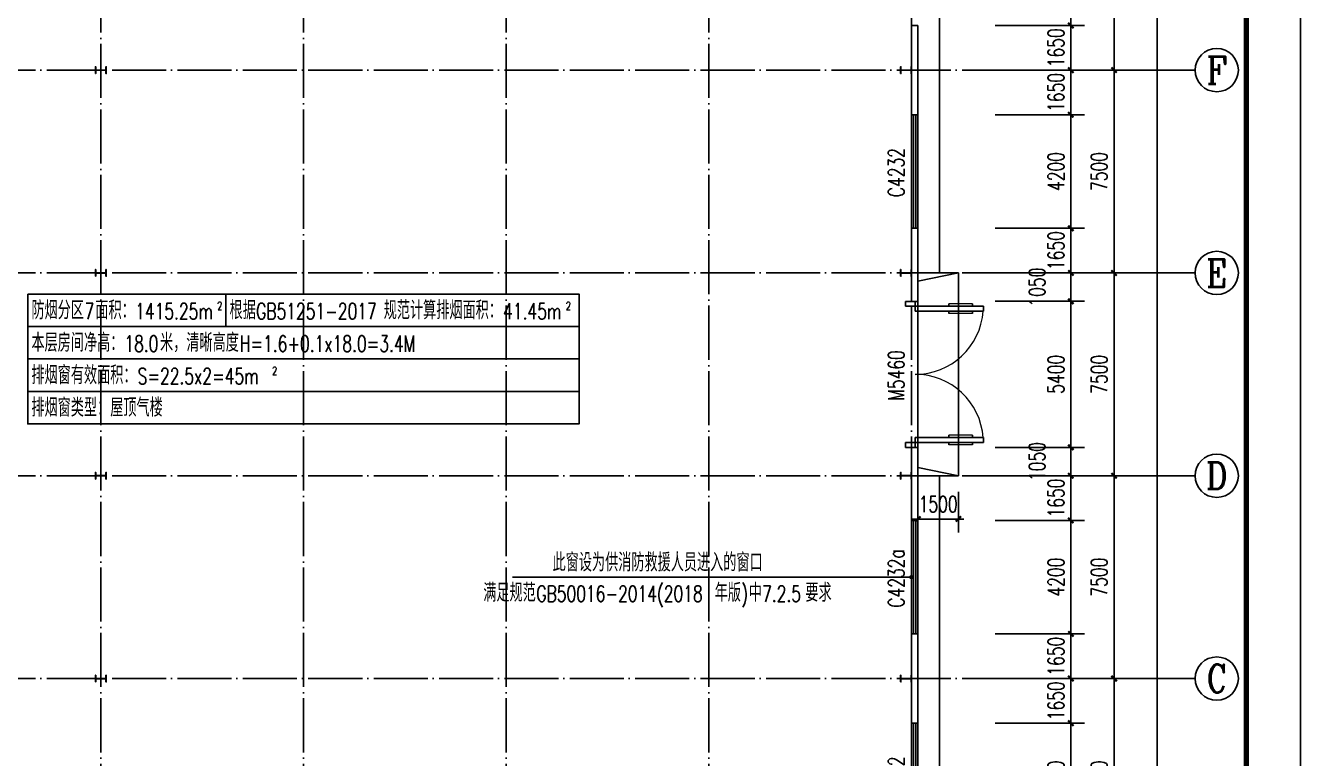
# Model space of a CAD drawing. Extents: x 14095202 to 14511487, y -1430609 to -90420.
# Drawn here: x 14459301 to 14506487, y -323426 to -296320 of the extents above; entities that cross this region are included whole.
import ezdxf
from ezdxf.enums import TextEntityAlignment as Align

# ---------------------------------------------------------------- set-up
doc = ezdxf.new("R2010")
doc.units = 0
doc.header["$LTSCALE"] = 1000
doc.header["$MEASUREMENT"] = 0
doc.linetypes.add('DOTE', pattern=[2.42, 2, -0.2, 0.02, -0.2])
for name, color, linetype in [('AXIS', 3, 'Continuous'), ('AXIS_TEXT', 7, 'Continuous'), ('COLUMN', 2, 'Continuous'), ('DIM_LEAD', 3, 'Continuous'), ('DOTE', 1, 'DOTE'), ('PUB_DIM', 3, 'Continuous'), ('PUB_TEXT', 7, 'Continuous'), ('TK', 4, 'Continuous'), ('WALL-PARAPET', 6, 'Continuous'), ('WINDOW', 4, 'Continuous'), ('WINDOW_TEXT', 7, 'Continuous')]:
    doc.layers.add(name, color=color, linetype=linetype)
doc.styles.add('_TCH_AXIS', font='COMPLEX', dxfattribs={"bigfont": 'GBCBIG'})
doc.styles.add('_TCH_DIM', font='SIMPLEX', dxfattribs={"bigfont": 'GBCBIG'})
doc.styles.add('_TCH_DIM_T3', font='SIMPLEX', dxfattribs={"width": 0.705882, "bigfont": 'GBCBIG'})
doc.styles.add('_TCH_WINDOW', font='SIMPLEX', dxfattribs={"height": 3.5, "bigfont": 'GBCBIG'})
doc.styles.add('COMPLEX', font='COMPLEX')
doc.dimstyles.new('_TCH_ARCH&&200', dxfattribs={"dimtxt": 595, "dimasz": 200, "dimexe": 500, "dimexo": 600, "dimgap": 252.5, "dimtad": 1, "dimdec": 0, "dimzin": 0, "dimdsep": 46, "dimtxsty": '_TCH_DIM_T3', "dimblk": 'ARCHTICK', "dimcen": 0.09, "dimclrt": 7, "dimazin": 2, "dimtfac": 1, "dimtdec": 0, "dimtix": 1, "dimtmove": 2, "dimatfit": 3, "dimfxl": 0, "dimtolj": 1, "dimtzin": 0, "dimarcsym": 0})

# ---------------------------------------------------------------- blocks, each defined once
blk = doc.blocks.new('A$C797E1D2B')
at = {"layer": 'COLUMN'}
h = blk.add_hatch(color=256, dxfattribs=at)
h.paths.add_polyline_path([(125, 400), (250, 400), (250, 388), (130, 388), (130, 200), (125, 200)])
h.paths.add_polyline_path([(0, 400), (125, 400), (125, 200), (120, 200), (120, 388), (0, 388)])
h.paths.add_polyline_path([(0, 12), (120, 12), (120, 200), (125, 200), (125, 0), (0, 0)])
h.paths.add_polyline_path([(125, 200), (130, 200), (130, 12), (250, 12), (250, 0), (125, 0)])
blk.add_lwpolyline([(250, 0), (250, 12), (130, 12), (130, 388), (250, 388), (250, 400), (0, 400), (0, 388), (120, 388), (120, 12), (0, 12), (0, 0)], close=True, dxfattribs=at)
blk = doc.blocks.new('GeYuanFrame_78234766', base_point=(20.09, 4.53))
at = {"layer": 'TK'}
blk.add_lwpolyline([(20.09, 4.53), (20.09, 598.53), (1071.09, 598.53), (1071.09, 4.53)], close=True, dxfattribs=at)
at = {"layer": 'TK', "const_width": 1}
blk.add_lwpolyline([(45.09, 588.53), (1061.09, 588.53), (1061.09, 14.53), (45.09, 14.53)], close=True, dxfattribs=at)
blk = doc.blocks.new('_AXISO')
blk.add_circle((0, 0), 0.5)
at = {"layer": 'AXIS_TEXT', "style": 'COMPLEX', "width": 1.041667}
blk.add_attdef('A', text='', height=0.56, dxfattribs=at).set_placement((-0.25, -0.28), (0.25, -0.28), align=Align.FIT)
blk = doc.blocks.new('_ArchTick')
at = {"color": 0, "linetype": 'ByBlock', "const_width": 0.4}
blk.add_lwpolyline([(-0.5, -0.5), (0.5, 0.5)], dxfattribs=at)
blk = doc.blocks.new('*D115')
at = {"layer": 'AXIS', "color": 0, "lineweight": -2}
for p, q in [((14495187, -207980), (14501687, -207980)), ((14501187, -335460), (14501187, -207980)), ((14495187, -335460), (14501687, -335460))]:
    blk.add_line(p, q, dxfattribs=at)
at = {"layer": 'Defpoints', "color": 0}
for p in [(14494587, -207980), (14501187, -207980), (14494587, -335460)]:
    blk.add_point(p, dxfattribs=at)
at = {"layer": 'AXIS', "color": 0, "lineweight": -2, "xscale": 200, "yscale": 200, "zscale": 200}
for p, rotation in [((14501187, -207980), 90), ((14501187, -335460), 270)]:
    blk.add_blockref('_ArchTick', p, dxfattribs=dict(at, rotation=rotation))
at = {"layer": 'AXIS', "color": 7, "insert": (14500637, -271720), "char_height": 595, "attachment_point": 5, "rotation": 90, "style": '_TCH_DIM_T3'}
blk.add_mtext('\\A1;127480', dxfattribs=at)
blk = doc.blocks.new('*D118')
at = {"layer": 'AXIS', "color": 0, "lineweight": -2}
for p, q in [((14495187, -320470), (14500087, -320470)), ((14499587, -327970), (14499587, -320470)), ((14495187, -327970), (14500087, -327970))]:
    blk.add_line(p, q, dxfattribs=at)
at = {"layer": 'Defpoints', "color": 0}
for p in [(14494587, -320470), (14499587, -320470), (14494587, -327970)]:
    blk.add_point(p, dxfattribs=at)
at = {"layer": 'AXIS', "color": 0, "lineweight": -2, "xscale": 200, "yscale": 200, "zscale": 200}
for p, rotation in [((14499587, -320470), 90), ((14499587, -327970), 270)]:
    blk.add_blockref('_ArchTick', p, dxfattribs=dict(at, rotation=rotation))
at = {"layer": 'AXIS', "color": 7, "insert": (14499037, -324220), "char_height": 595, "attachment_point": 5, "rotation": 90, "style": '_TCH_DIM_T3'}
blk.add_mtext('\\A1;7500', dxfattribs=at)
blk = doc.blocks.new('*D119')
at = {"layer": 'AXIS', "color": 0, "lineweight": -2}
for p, q in [((14495187, -312970), (14500087, -312970)), ((14499587, -320470), (14499587, -312970)), ((14495187, -320470), (14500087, -320470))]:
    blk.add_line(p, q, dxfattribs=at)
at = {"layer": 'Defpoints', "color": 0}
for p in [(14494587, -312970), (14499587, -312970), (14494587, -320470)]:
    blk.add_point(p, dxfattribs=at)
at = {"layer": 'AXIS', "color": 0, "lineweight": -2, "xscale": 200, "yscale": 200, "zscale": 200}
for p, rotation in [((14499587, -312970), 90), ((14499587, -320470), 270)]:
    blk.add_blockref('_ArchTick', p, dxfattribs=dict(at, rotation=rotation))
at = {"layer": 'AXIS', "color": 7, "insert": (14499037, -316720), "char_height": 595, "attachment_point": 5, "rotation": 90, "style": '_TCH_DIM_T3'}
blk.add_mtext('\\A1;7500', dxfattribs=at)
blk = doc.blocks.new('*D120')
at = {"layer": 'AXIS', "color": 0, "lineweight": -2}
for p, q in [((14495187, -305470), (14500087, -305470)), ((14499587, -312970), (14499587, -305470)), ((14495187, -312970), (14500087, -312970))]:
    blk.add_line(p, q, dxfattribs=at)
at = {"layer": 'Defpoints', "color": 0}
for p in [(14494587, -305470), (14499587, -305470), (14494587, -312970)]:
    blk.add_point(p, dxfattribs=at)
at = {"layer": 'AXIS', "color": 0, "lineweight": -2, "xscale": 200, "yscale": 200, "zscale": 200}
for p, rotation in [((14499587, -305470), 90), ((14499587, -312970), 270)]:
    blk.add_blockref('_ArchTick', p, dxfattribs=dict(at, rotation=rotation))
at = {"layer": 'AXIS', "color": 7, "insert": (14499037, -309220), "char_height": 595, "attachment_point": 5, "rotation": 90, "style": '_TCH_DIM_T3'}
blk.add_mtext('\\A1;7500', dxfattribs=at)
blk = doc.blocks.new('*D121')
at = {"layer": 'AXIS', "color": 0, "lineweight": -2}
for p, q in [((14495187, -297970), (14500087, -297970)), ((14499587, -305470), (14499587, -297970)), ((14495187, -305470), (14500087, -305470))]:
    blk.add_line(p, q, dxfattribs=at)
at = {"layer": 'Defpoints', "color": 0}
for p in [(14494587, -297970), (14499587, -297970), (14494587, -305470)]:
    blk.add_point(p, dxfattribs=at)
at = {"layer": 'AXIS', "color": 0, "lineweight": -2, "xscale": 200, "yscale": 200, "zscale": 200}
for p, rotation in [((14499587, -297970), 90), ((14499587, -305470), 270)]:
    blk.add_blockref('_ArchTick', p, dxfattribs=dict(at, rotation=rotation))
at = {"layer": 'AXIS', "color": 7, "insert": (14499037, -301720), "char_height": 595, "attachment_point": 5, "rotation": 90, "style": '_TCH_DIM_T3'}
blk.add_mtext('\\A1;7500', dxfattribs=at)
blk = doc.blocks.new('*D122')
at = {"layer": 'AXIS', "color": 0, "lineweight": -2}
for p, q in [((14495187, -290470), (14500087, -290470)), ((14499587, -297970), (14499587, -290470)), ((14495187, -297970), (14500087, -297970))]:
    blk.add_line(p, q, dxfattribs=at)
at = {"layer": 'Defpoints', "color": 0}
for p in [(14494587, -290470), (14499587, -290470), (14494587, -297970)]:
    blk.add_point(p, dxfattribs=at)
at = {"layer": 'AXIS', "color": 0, "lineweight": -2, "xscale": 200, "yscale": 200, "zscale": 200}
for p, rotation in [((14499587, -290470), 90), ((14499587, -297970), 270)]:
    blk.add_blockref('_ArchTick', p, dxfattribs=dict(at, rotation=rotation))
at = {"layer": 'AXIS', "color": 7, "insert": (14499037, -294220), "char_height": 595, "attachment_point": 5, "rotation": 90, "style": '_TCH_DIM_T3'}
blk.add_mtext('\\A1;7500', dxfattribs=at)
blk = doc.blocks.new('$DorLib2D$00000011')
for p, q in [((-0.4667, 0.4709), (-0.4667, -0.0625)), ((-0.4667, 0.4709), (-0.4333, 0.4709)), ((-0.4333, 0.4709), (-0.4333, 0.0042)), ((0.4333, 0.4709), (0.4333, 0.0042)), ((0.4667, 0.4709), (0.4333, 0.4709)), ((0.4667, 0.4709), (0.4667, -0.0625)), ((-0.4833, 0.3962), (-0.4667, 0.3962)), ((-0.4167, 0.3962), (-0.4333, 0.3962)), ((0.4167, 0.3962), (0.4333, 0.3962)), ((0.4833, 0.3962), (0.4667, 0.3962)), ((-0.4833, 0.2346), (-0.4667, 0.2346)), ((-0.4167, 0.2346), (-0.4333, 0.2346)), ((0.4167, 0.2346), (0.4333, 0.2346)), ((0.4833, 0.2346), (0.4667, 0.2346)), ((-0.5, 0.0042), (-0.4333, 0.0042)), ((-0.5, 0.0042), (-0.5, -0.0625)), ((0.5, 0.0042), (0.4333, 0.0042)), ((0.5, 0.0042), (0.5, -0.0625)), ((-0.5, -0.0625), (-0.4667, -0.0625)), ((0.5, -0.0625), (0.4667, -0.0625))]:
    blk.add_line(p, q)
at = {"lineweight": 13}
for p, q in [((-0.4833, 0.3962), (-0.4833, 0.2346)), ((-0.4167, 0.3962), (-0.4167, 0.2346)), ((0.4167, 0.3962), (0.4167, 0.2346)), ((0.4833, 0.3962), (0.4833, 0.2346))]:
    blk.add_line(p, q, dxfattribs=at)
for centre, start, end in [((-0.4667, 0.0042), 0, 85.90396), ((0.4667, 0.0042), 94.09604, 180)]:
    blk.add_arc(centre, 0.4667, start, end, dxfattribs=at)
blk = doc.blocks.new('$TCHSYS$WIN2D')
for p, q in [((-0.5, 0.5), (0.5, 0.5)), ((-0.5, 0.5), (-0.5, -0.5)), ((0.5, 0.5), (0.5, -0.5)), ((0.5, 0.167), (-0.5, 0.167)), ((0.5, -0.167), (-0.5, -0.167)), ((-0.5, -0.5), (0.5, -0.5))]:
    blk.add_line(p, q)
blk = doc.blocks.new('*D336')
at = {"layer": 'Defpoints', "color": 0}
for p in [(14494587, -322120), (14497987, -322120), (14494587, -326320)]:
    blk.add_point(p, dxfattribs=at)
at = {"layer": 'PUB_DIM', "color": 0, "lineweight": -2}
for p, q in [((14495187, -322120), (14498487, -322120)), ((14497987, -326320), (14497987, -322120)), ((14495187, -326320), (14498487, -326320))]:
    blk.add_line(p, q, dxfattribs=at)
at = {"layer": 'PUB_DIM', "color": 0, "lineweight": -2, "xscale": 200, "yscale": 200, "zscale": 200}
for p, rotation in [((14497987, -322120), 90), ((14497987, -326320), 270)]:
    blk.add_blockref('_ArchTick', p, dxfattribs=dict(at, rotation=rotation))
at = {"layer": 'PUB_DIM', "color": 7, "insert": (14497437, -324220), "char_height": 595, "attachment_point": 5, "rotation": 90, "style": '_TCH_DIM_T3'}
blk.add_mtext('\\A1;4200', dxfattribs=at)
blk = doc.blocks.new('*D337')
at = {"layer": 'Defpoints', "color": 0}
for p in [(14494587, -320470), (14497987, -320470), (14494587, -322120)]:
    blk.add_point(p, dxfattribs=at)
at = {"layer": 'PUB_DIM', "color": 0, "lineweight": -2}
for p, q in [((14497987, -320470), (14497987, -320270)), ((14495187, -320470), (14498487, -320470)), ((14497987, -322120), (14497987, -320470)), ((14495187, -322120), (14498487, -322120)), ((14497987, -322120), (14497987, -322320))]:
    blk.add_line(p, q, dxfattribs=at)
at = {"layer": 'PUB_DIM', "color": 0, "lineweight": -2, "xscale": 200, "yscale": 200, "zscale": 200}
for p, rotation in [((14497987, -320470), 270), ((14497987, -322120), 90)]:
    blk.add_blockref('_ArchTick', p, dxfattribs=dict(at, rotation=rotation))
at = {"layer": 'PUB_DIM', "color": 7, "insert": (14497437, -321295), "char_height": 595, "attachment_point": 5, "rotation": 90, "style": '_TCH_DIM_T3'}
blk.add_mtext('\\A1;1650', dxfattribs=at)
blk = doc.blocks.new('*D338')
at = {"layer": 'Defpoints', "color": 0}
for p in [(14494587, -318820), (14497987, -318820), (14494587, -320470)]:
    blk.add_point(p, dxfattribs=at)
at = {"layer": 'PUB_DIM', "color": 0, "lineweight": -2}
for p, q in [((14495187, -318820), (14498487, -318820)), ((14497987, -318820), (14497987, -318620)), ((14497987, -320470), (14497987, -318820)), ((14495187, -320470), (14498487, -320470)), ((14497987, -320470), (14497987, -320670))]:
    blk.add_line(p, q, dxfattribs=at)
at = {"layer": 'PUB_DIM', "color": 0, "lineweight": -2, "xscale": 200, "yscale": 200, "zscale": 200}
for p, rotation in [((14497987, -318820), 270), ((14497987, -320470), 90)]:
    blk.add_blockref('_ArchTick', p, dxfattribs=dict(at, rotation=rotation))
at = {"layer": 'PUB_DIM', "color": 7, "insert": (14497437, -319645), "char_height": 595, "attachment_point": 5, "rotation": 90, "style": '_TCH_DIM_T3'}
blk.add_mtext('\\A1;1650', dxfattribs=at)
blk = doc.blocks.new('*D339')
at = {"layer": 'Defpoints', "color": 0}
for p in [(14494587, -314620), (14497987, -314620), (14494587, -318820)]:
    blk.add_point(p, dxfattribs=at)
at = {"layer": 'PUB_DIM', "color": 0, "lineweight": -2}
for p, q in [((14495187, -314620), (14498487, -314620)), ((14497987, -318820), (14497987, -314620)), ((14495187, -318820), (14498487, -318820))]:
    blk.add_line(p, q, dxfattribs=at)
at = {"layer": 'PUB_DIM', "color": 0, "lineweight": -2, "xscale": 200, "yscale": 200, "zscale": 200}
for p, rotation in [((14497987, -314620), 90), ((14497987, -318820), 270)]:
    blk.add_blockref('_ArchTick', p, dxfattribs=dict(at, rotation=rotation))
at = {"layer": 'PUB_DIM', "color": 7, "insert": (14497437, -316720), "char_height": 595, "attachment_point": 5, "rotation": 90, "style": '_TCH_DIM_T3'}
blk.add_mtext('\\A1;4200', dxfattribs=at)
blk = doc.blocks.new('*D340')
at = {"layer": 'Defpoints', "color": 0}
for p in [(14494587, -312970), (14497987, -312970), (14494587, -314620)]:
    blk.add_point(p, dxfattribs=at)
at = {"layer": 'PUB_DIM', "color": 0, "lineweight": -2}
for p, q in [((14497987, -312970), (14497987, -312770)), ((14495187, -312970), (14498487, -312970)), ((14497987, -314620), (14497987, -312970)), ((14495187, -314620), (14498487, -314620)), ((14497987, -314620), (14497987, -314820))]:
    blk.add_line(p, q, dxfattribs=at)
at = {"layer": 'PUB_DIM', "color": 0, "lineweight": -2, "xscale": 200, "yscale": 200, "zscale": 200}
for p, rotation in [((14497987, -312970), 270), ((14497987, -314620), 90)]:
    blk.add_blockref('_ArchTick', p, dxfattribs=dict(at, rotation=rotation))
at = {"layer": 'PUB_DIM', "color": 7, "insert": (14497437, -313795), "char_height": 595, "attachment_point": 5, "rotation": 90, "style": '_TCH_DIM_T3'}
blk.add_mtext('\\A1;1650', dxfattribs=at)
blk = doc.blocks.new('*D341')
at = {"layer": 'Defpoints', "color": 0}
for p in [(14494587, -311920), (14497987, -311920), (14494587, -312970)]:
    blk.add_point(p, dxfattribs=at)
at = {"layer": 'PUB_DIM', "color": 0, "lineweight": -2}
for p, q in [((14495187, -311920), (14498487, -311920)), ((14497987, -312970), (14497987, -311920)), ((14495187, -312970), (14498487, -312970))]:
    blk.add_line(p, q, dxfattribs=at)
at = {"layer": 'PUB_DIM', "color": 0, "lineweight": -2, "xscale": 200, "yscale": 200, "zscale": 200}
for p, rotation in [((14497987, -311920), 90), ((14497987, -312970), 270)]:
    blk.add_blockref('_ArchTick', p, dxfattribs=dict(at, rotation=rotation))
at = {"layer": 'PUB_DIM', "color": 7, "insert": (14496737, -312445), "char_height": 595, "attachment_point": 5, "rotation": 90, "style": '_TCH_DIM_T3'}
blk.add_mtext('\\A1;1050', dxfattribs=at)
blk = doc.blocks.new('*D342')
at = {"layer": 'Defpoints', "color": 0}
for p in [(14494587, -306520), (14497987, -306520), (14494587, -311920)]:
    blk.add_point(p, dxfattribs=at)
at = {"layer": 'PUB_DIM', "color": 0, "lineweight": -2}
for p, q in [((14495187, -306520), (14498487, -306520)), ((14497987, -311920), (14497987, -306520)), ((14495187, -311920), (14498487, -311920))]:
    blk.add_line(p, q, dxfattribs=at)
at = {"layer": 'PUB_DIM', "color": 0, "lineweight": -2, "xscale": 200, "yscale": 200, "zscale": 200}
for p, rotation in [((14497987, -306520), 90), ((14497987, -311920), 270)]:
    blk.add_blockref('_ArchTick', p, dxfattribs=dict(at, rotation=rotation))
at = {"layer": 'PUB_DIM', "color": 7, "insert": (14497437, -309220), "char_height": 595, "attachment_point": 5, "rotation": 90, "style": '_TCH_DIM_T3'}
blk.add_mtext('\\A1;5400', dxfattribs=at)
blk = doc.blocks.new('*D343')
at = {"layer": 'Defpoints', "color": 0}
for p in [(14494587, -305470), (14497987, -305470), (14494587, -306520)]:
    blk.add_point(p, dxfattribs=at)
at = {"layer": 'PUB_DIM', "color": 0, "lineweight": -2}
for p, q in [((14495187, -305470), (14498487, -305470)), ((14497987, -306520), (14497987, -305470)), ((14495187, -306520), (14498487, -306520))]:
    blk.add_line(p, q, dxfattribs=at)
at = {"layer": 'PUB_DIM', "color": 0, "lineweight": -2, "xscale": 200, "yscale": 200, "zscale": 200}
for p, rotation in [((14497987, -305470), 90), ((14497987, -306520), 270)]:
    blk.add_blockref('_ArchTick', p, dxfattribs=dict(at, rotation=rotation))
at = {"layer": 'PUB_DIM', "color": 7, "insert": (14496737, -305995), "char_height": 595, "attachment_point": 5, "rotation": 90, "style": '_TCH_DIM_T3'}
blk.add_mtext('\\A1;1050', dxfattribs=at)
blk = doc.blocks.new('*D344')
at = {"layer": 'Defpoints', "color": 0}
for p in [(14494587, -303820), (14497987, -303820), (14494587, -305470)]:
    blk.add_point(p, dxfattribs=at)
at = {"layer": 'PUB_DIM', "color": 0, "lineweight": -2}
for p, q in [((14495187, -303820), (14498487, -303820)), ((14497987, -303820), (14497987, -303620)), ((14497987, -305470), (14497987, -303820)), ((14495187, -305470), (14498487, -305470)), ((14497987, -305470), (14497987, -305670))]:
    blk.add_line(p, q, dxfattribs=at)
at = {"layer": 'PUB_DIM', "color": 0, "lineweight": -2, "xscale": 200, "yscale": 200, "zscale": 200}
for p, rotation in [((14497987, -303820), 270), ((14497987, -305470), 90)]:
    blk.add_blockref('_ArchTick', p, dxfattribs=dict(at, rotation=rotation))
at = {"layer": 'PUB_DIM', "color": 7, "insert": (14497437, -304645), "char_height": 595, "attachment_point": 5, "rotation": 90, "style": '_TCH_DIM_T3'}
blk.add_mtext('\\A1;1650', dxfattribs=at)
blk = doc.blocks.new('*D345')
at = {"layer": 'Defpoints', "color": 0}
for p in [(14494587, -299620), (14497987, -299620), (14494587, -303820)]:
    blk.add_point(p, dxfattribs=at)
at = {"layer": 'PUB_DIM', "color": 0, "lineweight": -2}
for p, q in [((14495187, -299620), (14498487, -299620)), ((14497987, -303820), (14497987, -299620)), ((14495187, -303820), (14498487, -303820))]:
    blk.add_line(p, q, dxfattribs=at)
at = {"layer": 'PUB_DIM', "color": 0, "lineweight": -2, "xscale": 200, "yscale": 200, "zscale": 200}
for p, rotation in [((14497987, -299620), 90), ((14497987, -303820), 270)]:
    blk.add_blockref('_ArchTick', p, dxfattribs=dict(at, rotation=rotation))
at = {"layer": 'PUB_DIM', "color": 7, "insert": (14497437, -301720), "char_height": 595, "attachment_point": 5, "rotation": 90, "style": '_TCH_DIM_T3'}
blk.add_mtext('\\A1;4200', dxfattribs=at)
blk = doc.blocks.new('*D346')
at = {"layer": 'Defpoints', "color": 0}
for p in [(14494587, -297970), (14497987, -297970), (14494587, -299620)]:
    blk.add_point(p, dxfattribs=at)
at = {"layer": 'PUB_DIM', "color": 0, "lineweight": -2}
for p, q in [((14495187, -297970), (14498487, -297970)), ((14497987, -297970), (14497987, -297770)), ((14497987, -299620), (14497987, -297970)), ((14495187, -299620), (14498487, -299620)), ((14497987, -299620), (14497987, -299820))]:
    blk.add_line(p, q, dxfattribs=at)
at = {"layer": 'PUB_DIM', "color": 0, "lineweight": -2, "xscale": 200, "yscale": 200, "zscale": 200}
for p, rotation in [((14497987, -297970), 270), ((14497987, -299620), 90)]:
    blk.add_blockref('_ArchTick', p, dxfattribs=dict(at, rotation=rotation))
at = {"layer": 'PUB_DIM', "color": 7, "insert": (14497437, -298795), "char_height": 595, "attachment_point": 5, "rotation": 90, "style": '_TCH_DIM_T3'}
blk.add_mtext('\\A1;1650', dxfattribs=at)
blk = doc.blocks.new('*D347')
at = {"layer": 'Defpoints', "color": 0}
for p in [(14494587, -296320), (14497987, -296320), (14494587, -297970)]:
    blk.add_point(p, dxfattribs=at)
at = {"layer": 'PUB_DIM', "color": 0, "lineweight": -2}
for p, q in [((14495187, -296320), (14498487, -296320)), ((14497987, -296320), (14497987, -296120)), ((14497987, -297970), (14497987, -296320)), ((14495187, -297970), (14498487, -297970)), ((14497987, -297970), (14497987, -298170))]:
    blk.add_line(p, q, dxfattribs=at)
at = {"layer": 'PUB_DIM', "color": 0, "lineweight": -2, "xscale": 200, "yscale": 200, "zscale": 200}
for p, rotation in [((14497987, -296320), 270), ((14497987, -297970), 90)]:
    blk.add_blockref('_ArchTick', p, dxfattribs=dict(at, rotation=rotation))
at = {"layer": 'PUB_DIM', "color": 7, "insert": (14497437, -297145), "char_height": 595, "attachment_point": 5, "rotation": 90, "style": '_TCH_DIM_T3'}
blk.add_mtext('\\A1;1650', dxfattribs=at)
blk = doc.blocks.new('*D348')
at = {"layer": 'Defpoints', "color": 0}
for p in [(14494587, -292120), (14497987, -292120), (14494587, -296320)]:
    blk.add_point(p, dxfattribs=at)
at = {"layer": 'PUB_DIM', "color": 0, "lineweight": -2}
for p, q in [((14495187, -292120), (14498487, -292120)), ((14497987, -296320), (14497987, -292120)), ((14495187, -296320), (14498487, -296320))]:
    blk.add_line(p, q, dxfattribs=at)
at = {"layer": 'PUB_DIM', "color": 0, "lineweight": -2, "xscale": 200, "yscale": 200, "zscale": 200}
for p, rotation in [((14497987, -292120), 90), ((14497987, -296320), 270)]:
    blk.add_blockref('_ArchTick', p, dxfattribs=dict(at, rotation=rotation))
at = {"layer": 'PUB_DIM', "color": 7, "insert": (14497437, -294220), "char_height": 595, "attachment_point": 5, "rotation": 90, "style": '_TCH_DIM_T3'}
blk.add_mtext('\\A1;4200', dxfattribs=at)
blk = doc.blocks.new('*D438')
at = {"layer": 'Defpoints', "color": 0}
for p in [(14492327, -312970), (14493827, -312970), (14493827, -314570)]:
    blk.add_point(p, dxfattribs=at)
at = {"layer": 'PUB_DIM', "color": 0, "lineweight": -2}
for p, q in [((14492327, -313570), (14492327, -315070)), ((14493827, -313570), (14493827, -315070)), ((14492327, -314570), (14492127, -314570)), ((14492327, -314570), (14493827, -314570)), ((14493827, -314570), (14494027, -314570))]:
    blk.add_line(p, q, dxfattribs=at)
at = {"layer": 'PUB_DIM', "color": 0, "lineweight": -2, "xscale": 200, "yscale": 200, "zscale": 200}
blk.add_blockref('_ArchTick', (14492327, -314570), dxfattribs=at)
at = {"layer": 'PUB_DIM', "color": 0, "lineweight": -2, "xscale": 200, "yscale": 200, "zscale": 200, "rotation": 180}
blk.add_blockref('_ArchTick', (14493827, -314570), dxfattribs=at)
at = {"layer": 'PUB_DIM', "color": 7, "insert": (14493077, -314020), "char_height": 595, "attachment_point": 5, "style": '_TCH_DIM_T3'}
blk.add_mtext('\\A1;1500', dxfattribs=at)

msp = doc.modelspace()

# ---------------------------------------------------------------- linework, layer by layer
at = {"ltscale": 0.5}
for p, q in [((14493826.9, -305470.3), (14492326.9, -305770.3)), ((14492326.9, -312670.3), (14493826.9, -312970.3))]:
    msp.add_line(p, q, dxfattribs=at)
for p, q in [((14466720.2, -306251.2), (14466720.2, -307451.2)), ((14459386.9, -307451.2), (14479786.9, -307451.2)), ((14459386.9, -308651.2), (14479786.9, -308651.2)), ((14459386.9, -309851.2), (14479786.9, -309851.2))]:
    msp.add_line(p, q)
for points in [[(14493126.9, -305470.3), (14493126.9, -237970.3)], [(14492326.9, -312970.3), (14493826.9, -312970.3), (14493826.9, -305470.3), (14492326.9, -305470.3)], [(14484586.9, -336260.3), (14493126.9, -336260.3), (14493126.9, -312970.3)]]:
    msp.add_lwpolyline(points, dxfattribs=at)
msp.add_lwpolyline([(14459386.9, -306251.2), (14479786.9, -306251.2), (14479786.9, -311051.2), (14459386.9, -311051.2)], close=True)
at = {"layer": 'AXIS'}
for p, q in [((14494586.9, -297970.3), (14502586.9, -297970.3)), ((14494586.9, -305470.3), (14502586.9, -305470.3)), ((14494586.9, -312970.3), (14502586.9, -312970.3)), ((14494586.9, -320470.3), (14502586.9, -320470.3))]:
    msp.add_line(p, q, dxfattribs=at)
at = {"layer": 'DIM_LEAD'}
for p, q in [((14487986.9, -316720.3), (14477325.1, -316720.3)), ((14492086.9, -316720.3), (14487986.9, -316720.3))]:
    msp.add_line(p, q, dxfattribs=at)
at = {"layer": 'DIM_LEAD', "const_width": 80}
msp.add_lwpolyline([(14492126.9, -316720.3, 1), (14492046.9, -316720.3, 1)], format="xyb", close=True, dxfattribs=at)
at = {"layer": 'DOTE'}
for p, q in [((14462086.9, -337720.3), (14462086.9, -205720.3)), ((14469586.9, -337720.3), (14469586.9, -205720.3)), ((14477086.9, -337720.3), (14477086.9, -205720.3)), ((14484586.9, -337720.3), (14484586.9, -205720.3)), ((14492086.9, -337720.3), (14492086.9, -205720.3)), ((14399586.9, -297970.3), (14494586.9, -297970.3)), ((14399586.9, -305470.3), (14494586.9, -305470.3)), ((14399586.9, -312970.3), (14494586.9, -312970.3)), ((14399586.9, -320470.3), (14494586.9, -320470.3))]:
    msp.add_line(p, q, dxfattribs=at)
at = {"layer": 'WALL-PARAPET'}
for p, q in [((14492326.9, -296320.3), (14492086.9, -296320.3)), ((14492086.9, -296320.3), (14492086.9, -299620.3)), ((14492326.9, -299620.3), (14492326.9, -296320.3)), ((14492086.9, -299620.3), (14492326.9, -299620.3)), ((14492326.9, -303820.3), (14492086.9, -303820.3)), ((14492086.9, -303820.3), (14492086.9, -306520.3)), ((14492326.9, -306520.3), (14492326.9, -303820.3)), ((14492086.9, -306520.3), (14492326.9, -306520.3)), ((14492326.9, -311920.3), (14492086.9, -311920.3)), ((14492086.9, -311920.3), (14492086.9, -314620.3)), ((14492326.9, -314620.3), (14492326.9, -311920.3)), ((14492086.9, -314620.3), (14492326.9, -314620.3)), ((14492326.9, -318820.3), (14492086.9, -318820.3)), ((14492086.9, -318820.3), (14492086.9, -322120.3)), ((14492326.9, -322120.3), (14492326.9, -318820.3)), ((14492086.9, -322120.3), (14492326.9, -322120.3))]:
    msp.add_line(p, q, dxfattribs=at)
at = {"layer": 'WINDOW'}
msp.add_line((14492326.9, -311920.3), (14492326.9, -306520.3), dxfattribs=at)

# ---------------------------------------------------------------- block references
at = {"xscale": 200, "yscale": 200, "zscale": 200, "rotation": 270}
msp.add_blockref('GeYuanFrame_78234766', (14387686.9, -172120.3), dxfattribs=at)
at = {"rotation": 270}
for p in [(14461886.9, -297845.3), (14491686.9, -297845.3), (14461886.9, -305345.3), (14491686.9, -305345.3), (14461886.9, -312845.3), (14491686.9, -312845.3), (14461886.9, -320345.3), (14491686.9, -320345.3)]:
    msp.add_blockref('A$C797E1D2B', p, dxfattribs=at)
at = {"layer": 'AXIS'}
ref = msp.add_blockref('_AXISO', (14503386.9, -297970.3), dxfattribs=dict(at, xscale=1600, yscale=1600, zscale=1600))
ref.add_attrib('A', 'F', dxfattribs={"layer": 'AXIS_TEXT', "ltscale": 0.5, "height": 1018.2, "style": '_TCH_AXIS'}).set_placement((14502999, -298479.4), (14503774.7, -298479.4), align=Align.FIT)
ref = msp.add_blockref('_AXISO', (14503386.9, -305470.3), dxfattribs=dict(at, xscale=1600, yscale=1600, zscale=1600))
ref.add_attrib('A', 'E', dxfattribs={"layer": 'AXIS_TEXT', "ltscale": 0.5, "height": 1018.2, "style": '_TCH_AXIS'}).set_placement((14502999, -305979.4), (14503774.7, -305979.4), align=Align.FIT)
ref = msp.add_blockref('_AXISO', (14503386.9, -312970.3), dxfattribs=dict(at, xscale=1600, yscale=1600, zscale=1600))
ref.add_attrib('A', 'D', dxfattribs={"layer": 'AXIS_TEXT', "ltscale": 0.5, "height": 994.9, "style": '_TCH_AXIS'}).set_placement((14502984.2, -313467.8), (14503789.5, -313467.8), align=Align.FIT)
ref = msp.add_blockref('_AXISO', (14503386.9, -320470.3), dxfattribs=dict(at, xscale=1600, yscale=1600, zscale=1600))
ref.add_attrib('A', 'C', dxfattribs={"layer": 'AXIS_TEXT', "ltscale": 0.5, "height": 1041.6, "style": '_TCH_AXIS'}).set_placement((14503014.9, -320991.1), (14503758.8, -320991.1), align=Align.FIT)
at = {"layer": 'WINDOW'}
ref = msp.add_blockref('$TCHSYS$WIN2D', (14492206.9, -301720.3), dxfattribs=dict(at, xscale=-4200, yscale=-240, zscale=-4200, rotation=90))
ref.add_attrib('A', 'C4232', (14491824.6, -302670.3), dxfattribs={"layer": 'WINDOW_TEXT', "ltscale": 0.5, "height": 595, "rotation": 90, "style": '_TCH_WINDOW', "width": 0.705882})
ref = msp.add_blockref('$DorLib2D$00000011', (14492206.9, -309220.3), dxfattribs=dict(at, xscale=-5400, yscale=-5400, zscale=-5400, rotation=90))
ref.add_attrib('A', 'M5460', (14491824.6, -310200.3), dxfattribs={"layer": 'WINDOW_TEXT', "ltscale": 0.5, "height": 595, "rotation": 90, "style": '_TCH_WINDOW', "width": 0.705882})
ref = msp.add_blockref('$TCHSYS$WIN2D', (14492206.9, -316720.3), dxfattribs=dict(at, xscale=-4200, yscale=-240, zscale=-4200, rotation=90))
ref.add_attrib('A', 'C4232a', (14491824.6, -317850.3), dxfattribs={"layer": 'WINDOW_TEXT', "ltscale": 0.5, "height": 595, "rotation": 90, "style": '_TCH_WINDOW', "width": 0.705882})
ref = msp.add_blockref('$TCHSYS$WIN2D', (14492206.9, -324220.3), dxfattribs=dict(at, xscale=-4200, yscale=-240, zscale=-4200, rotation=90))
ref.add_attrib('A', 'C4232', (14491824.6, -325170.3), dxfattribs={"layer": 'WINDOW_TEXT', "ltscale": 0.5, "height": 595, "rotation": 90, "style": '_TCH_WINDOW', "width": 0.705882})

# ---------------------------------------------------------------- texts
at = {"layer": 'PUB_TEXT', "style": '_TCH_DIM'}
for s, height, p in [('防烟分区', 675.18, (14459520.2, -307184.5)), ('面积：', 675.18, (14461886.1, -307184.5)), ('根据', 675.18, (14466853.5, -307184.5)), ('规范计算排烟面积：', 675.18, (14472556.5, -307184.5)), ('本层房间净高：', 675.18, (14459520.2, -308384.5)), ('米，清晰高度', 675.18, (14464280.6, -308384.5)), ('排烟窗有效面积：', 675.18, (14459520.2, -309584.5)), ('排烟窗类型：屋顶气楼', 675.18, (14459520.2, -310784.5)), ('此窗设为供消防救援人员进入的窗口', 675.177, (14478806, -316510.3)), ('满足规范', 675.18, (14476241.5, -317630.3)), ('年版', 675.18, (14484807.5, -317630.3)), ('中', 675.2, (14486070.4, -317630.3)), ('要求', 675.18, (14488161.9, -317630.3))]:
    msp.add_text(s, height=height, dxfattribs=at).set_placement(p)
at = {"layer": 'PUB_TEXT', "style": '_TCH_DIM', "width": 0.705882}
for s, height, p in [('7', 595, (14461486.1, -307184.5)), ('1415.25m', 595, (14463360.6, -307184.5)), ('2', 297.5, (14466400.6, -306834.5)), ('GB51251-2017', 595, (14467836.5, -307184.5)), ('41.45m', 595, (14476979.9, -307184.5)), ('2', 297.5, (14479299.9, -306834.5)), ('18.0', 595, (14462960.6, -308384.5)), ('H=1.6+0.1x18.0=3.4M', 595, (14467229.5, -308384.5)), ('S=22.5x2=45m', 595, (14463452.1, -309584.5)), ('2', 297.5, (14468432.1, -309234.5)), ('GB50016-2014(2018', 595, (14478207.5, -317630.3)), (')', 595, (14485790.4, -317630.3)), ('7.2.5', 595, (14486561.9, -317630.3))]:
    msp.add_text(s, height=height, dxfattribs=at).set_placement(p)

# ---------------------------------------------------------------- dimensions: what is measured, and where the dimension line sits
at = {"layer": 'AXIS'}
for p1, p2, distance, text, picture, middle in [((14494586.9, -335460.3), (14494586.9, -207980.3), -6600, '127480', '*D115', (14500636.9, -271720.3)), ((14494586.9, -297970.3), (14494586.9, -290470.3), -5000, '7500', '*D122', (14499036.9, -294220.3)), ((14494586.9, -305470.3), (14494586.9, -297970.3), -5000, '7500', '*D121', (14499036.9, -301720.3)), ((14494586.9, -312970.3), (14494586.9, -305470.3), -5000, '7500', '*D120', (14499036.9, -309220.3)), ((14494586.9, -320470.3), (14494586.9, -312970.3), -5000, '7500', '*D119', (14499036.9, -316720.3)), ((14494586.9, -327970.3), (14494586.9, -320470.3), -5000, '7500', '*D118', (14499036.9, -324220.3))]:
    dim = msp.add_aligned_dim(p1=p1, p2=p2, distance=distance, text=text, dimstyle='_TCH_ARCH&&200', dxfattribs=at)
    dim.commit()
    dim.dimension.update_dxf_attribs({"geometry": picture, "text_midpoint": middle})
at = {"layer": 'PUB_DIM'}
for p1, p2, distance, text, picture, middle in [((14494586.9, -296320.3), (14494586.9, -292120.3), -3400, '4200', '*D348', (14497436.9, -294220.3)), ((14494586.9, -297970.3), (14494586.9, -296320.3), -3400, '1650', '*D347', (14497436.9, -297145.3)), ((14494586.9, -299620.3), (14494586.9, -297970.3), -3400, '1650', '*D346', (14497436.9, -298795.3)), ((14494586.9, -303820.3), (14494586.9, -299620.3), -3400, '4200', '*D345', (14497436.9, -301720.3)), ((14494586.9, -305470.3), (14494586.9, -303820.3), -3400, '1650', '*D344', (14497436.9, -304645.3)), ((14494586.9, -311920.3), (14494586.9, -306520.3), -3400, '5400', '*D342', (14497436.9, -309220.3)), ((14494586.9, -314620.3), (14494586.9, -312970.3), -3400, '1650', '*D340', (14497436.9, -313795.3)), ((14492326.9, -312970.3), (14493826.9, -312970.3), -1600, '1500', '*D438', (14493076.9, -314020.3)), ((14494586.9, -318820.3), (14494586.9, -314620.3), -3400, '4200', '*D339', (14497436.9, -316720.3)), ((14494586.9, -320470.3), (14494586.9, -318820.3), -3400, '1650', '*D338', (14497436.9, -319645.3)), ((14494586.9, -322120.3), (14494586.9, -320470.3), -3400, '1650', '*D337', (14497436.9, -321295.3)), ((14494586.9, -326320.3), (14494586.9, -322120.3), -3400, '4200', '*D336', (14497436.9, -324220.3))]:
    dim = msp.add_aligned_dim(p1=p1, p2=p2, distance=distance, text=text, dimstyle='_TCH_ARCH&&200', dxfattribs=at)
    dim.commit()
    dim.dimension.update_dxf_attribs({"geometry": picture, "text_midpoint": middle})
for base, p1, p2, picture, middle in [((14497986.9, -305470.3), (14494586.9, -306520.3), (14494586.9, -305470.3), '*D343', (14496736.9, -305995.3)), ((14497986.9, -311920.3), (14494586.9, -312970.3), (14494586.9, -311920.3), '*D341', (14496736.9, -312445.3))]:
    dim = msp.add_linear_dim(base=base, p1=p1, p2=p2, angle=90, text='1050', dimstyle='_TCH_ARCH&&200', dxfattribs=at)
    dim.commit()
    dim.dimension.update_dxf_attribs({"geometry": picture, "text_midpoint": middle, "dimtype": 161})

doc.saveas('drawing.dxf')
